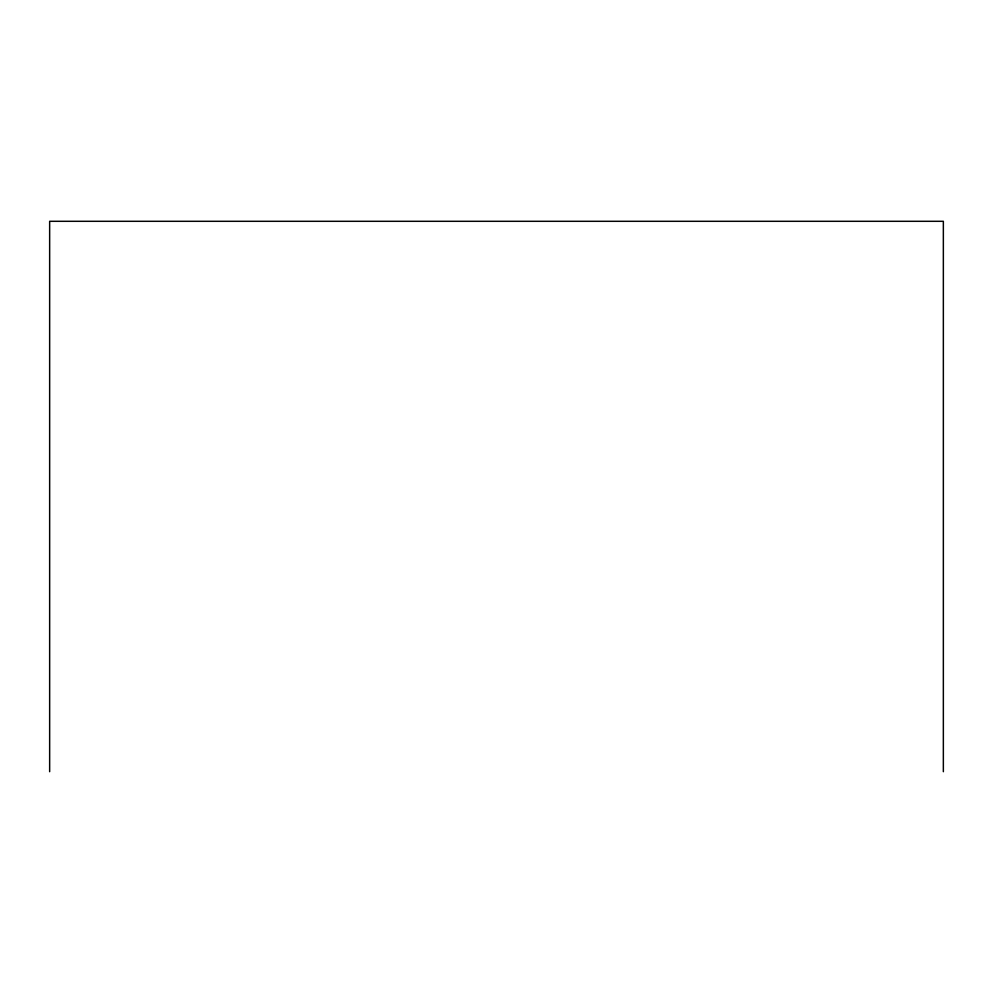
<?xml version="1.0" encoding="UTF-8"?>
<svg xmlns="http://www.w3.org/2000/svg" width="993" height="993" viewBox="0 0 993 993"><rect width="100%" height="100%" fill="white"/><g stroke="black" fill="none" stroke-linecap="round" stroke-linejoin="round"><path stroke-width="1.49" d="M943.35 771.698L943.35 221.302L49.65 221.302L49.65 771.698"/></g></svg>
